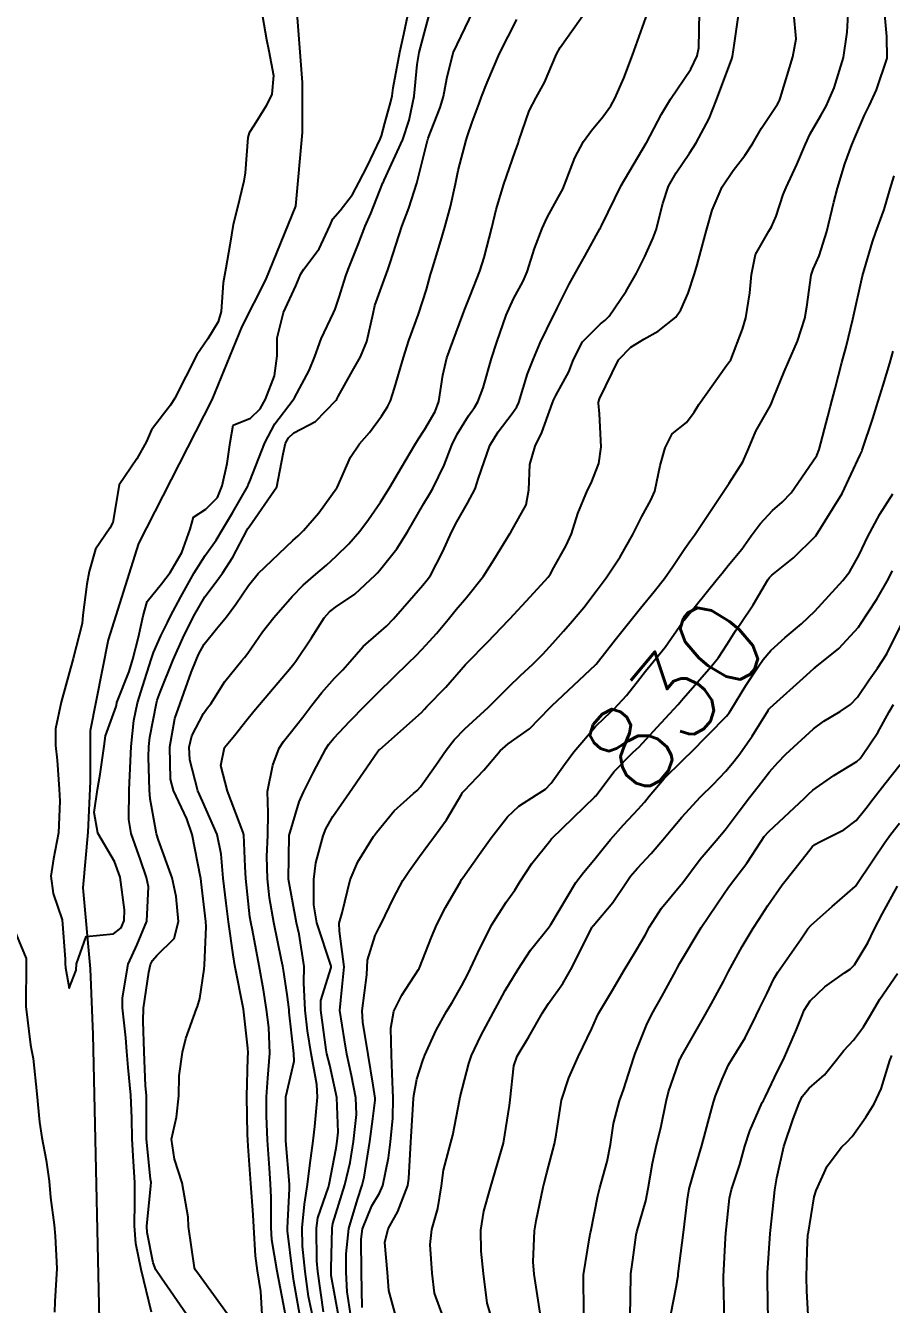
# Model space of a CAD drawing. Header units: metres. Extents: x 307586 to 320046, y 7427249 to 7434250.
# Drawn here: x 319407.4 to 319447.1, y 7427715 to 7427773.7 of the extents above; entities that cross this region are included whole.
import ezdxf
from ezdxf.enums import TextEntityAlignment as Align

# ---------------------------------------------------------------- set-up
doc = ezdxf.new("R2010")
doc.units = ezdxf.units.M
doc.header["$MEASUREMENT"] = 0
for name, color, linetype in [('Cotas', 45, 'Continuous'), ('Curvas de Nivel 1m', 11, 'Continuous'), ('Curvas de Nivel 5m', 15, 'Continuous'), ('Hidrografia', 140, 'Continuous')]:
    doc.layers.add(name, color=color, linetype=linetype)
doc.styles.add('Style-STANDARD', font='STANDARD.shx')

msp = doc.modelspace()

# ---------------------------------------------------------------- linework, layer by layer
at = {"layer": 'Curvas de Nivel 1m', "flags": 128}
for points, elevation in [([(319418.172, 7427774.566), (319418.425, 7427773.079), (319418.536, 7427772.561), (319418.749, 7427771.415), (319418.679, 7427770.558), (319418.415, 7427770.022), (319417.861, 7427769.141), (319417.639, 7427768.789), (319417.581, 7427768.573), (319417.454, 7427766.956), (319417.394, 7427766.574), (319417.086, 7427765.306), (319416.895, 7427764.579), (319416.747, 7427763.627), (319416.562, 7427762.582), (319416.449, 7427761.911), (319416.347, 7427760.584), (319416.218, 7427760.116), (319415.74, 7427759.331), (319415.23, 7427758.598), (319414.731, 7427757.613), (319414.232, 7427756.612), (319414.026, 7427756.297), (319413.702, 7427755.884), (319413.154, 7427755.162), (319412.919, 7427754.628), (319412.476, 7427753.831), (319411.663, 7427752.64), (319411.379, 7427750.9), (319411.239, 7427750.644), (319410.589, 7427749.685), (319410.298, 7427748.653), (319410.192, 7427748.07), (319410.01, 7427746.656), (319409.968, 7427746.275), (319409.563, 7427744.66), (319409.002, 7427742.668), (319408.752, 7427741.444), (319408.753, 7427740.671), (319408.829, 7427739.993), (319408.92, 7427738.669), (319408.942, 7427738.123), (319408.881, 7427736.669), (319408.658, 7427735.469), (319408.533, 7427734.674), (319408.647, 7427733.884), (319409.06, 7427732.665), (319409.198, 7427730.861), (319409.195, 7427730.663), (319409.202, 7427730.474), (319409.382, 7427729.54), (319409.692, 7427730.355), (319409.71, 7427730.657), (319410.155, 7427731.91), (319411.414, 7427732.028), (319411.756, 7427732.297), (319411.897, 7427732.633), (319411.922, 7427733.127), (319411.718, 7427734.636), (319411.454, 7427735.346), (319410.696, 7427736.648), (319410.529, 7427737.603), (319410.67, 7427738.648), (319410.796, 7427739.351), (319410.983, 7427740.645), (319411.048, 7427741.117), (319411.54, 7427742.455), (319411.56, 7427742.623), (319411.566, 7427742.64), (319412.128, 7427744.063), (319412.295, 7427744.633), (319412.557, 7427745.651), (319412.779, 7427746.628), (319412.949, 7427747.277), (319413.608, 7427748.085), (319414.009, 7427748.614), (319414.546, 7427749.53), (319414.932, 7427750.601), (319415.082, 7427751.158), (319415.647, 7427751.518), (319416.181, 7427752.058), (319416.394, 7427752.583), (319416.632, 7427753.621), (319416.768, 7427754.579), (319416.905, 7427755.368), (319417.7, 7427755.693), (319418.146, 7427756.124), (319418.389, 7427756.56), (319418.805, 7427757.635), (319418.915, 7427758.552), (319418.915, 7427759.383), (319419.206, 7427760.548), (319419.775, 7427761.772), (319420.002, 7427762.316), (319420.146, 7427762.536), (319420.855, 7427763.467), (319421.335, 7427764.525), (319421.482, 7427764.849), (319421.813, 7427765.22), (319422.377, 7427765.962), (319422.675, 7427766.512), (319423.067, 7427767.282), (319423.655, 7427768.502), (319423.709, 7427768.648), (319423.864, 7427769.228), (319424.142, 7427770.233), (319424.195, 7427770.495), (319424.247, 7427770.855), (319424.546, 7427772.49), (319424.738, 7427773.314), (319424.973, 7427774.484)], 818), ([(319413.148, 7427714.666), (319412.68, 7427716.618), (319412.437, 7427717.814), (319412.371, 7427718.623), (319412.39, 7427719.749), (319412.389, 7427720.623), (319412.333, 7427721.579), (319412.266, 7427722.626), (319412.248, 7427723.562), (319412.204, 7427724.627), (319412.078, 7427725.893), (319412.03, 7427726.63), (319411.984, 7427727.255), (319411.831, 7427728.633), (319411.828, 7427729.084), (319412.086, 7427730.63), (319412.49, 7427731.541), (319412.943, 7427732.617), (319413.009, 7427734.187), (319412.92, 7427734.618), (319412.651, 7427735.426), (319412.217, 7427736.629), (319412.12, 7427737.271), (319412.134, 7427738.63), (319412.155, 7427739.289), (319412.226, 7427740.633), (319412.337, 7427741.826), (319412.508, 7427742.63), (319412.764, 7427743.414), (319413.139, 7427744.624), (319413.246, 7427744.945), (319413.579, 7427745.706), (319413.882, 7427746.322), (319414.026, 7427746.613), (319414.496, 7427747.5), (319415.105, 7427748.598), (319415.621, 7427749.395), (319416.116, 7427750.097), (319416.417, 7427750.582), (319416.87, 7427751.352), (319417.568, 7427752.571), (319417.597, 7427752.637), (319417.665, 7427752.808), (319418.35, 7427754.56), (319418.819, 7427755.43), (319419.651, 7427756.541), (319419.714, 7427756.629), (319420.384, 7427757.876), (319420.653, 7427758.531), (319420.943, 7427759.33), (319421.51, 7427760.523), (319421.588, 7427760.698), (319421.77, 7427761.243), (319422.072, 7427762.225), (319422.179, 7427762.516), (319422.637, 7427763.67), (319422.964, 7427764.508), (319423.222, 7427765.095), (319423.777, 7427766.501), (319423.795, 7427766.538), (319423.834, 7427766.62), (319424.681, 7427768.488), (319424.984, 7427769.365), (319425.202, 7427770.48), (319425.349, 7427771.93), (319425.438, 7427772.477), (319425.921, 7427774.307)], 819), ([(319416.639, 7427714.576), (319415.232, 7427716.516), (319415.18, 7427716.591), (319415.13, 7427716.695), (319414.851, 7427718.594), (319414.833, 7427719.018), (319414.56, 7427720.597), (319414.203, 7427721.687), (319414.077, 7427722.602), (319414.303, 7427723.61), (319414.404, 7427724.599), (319414.423, 7427725.513), (319414.582, 7427726.598), (319414.728, 7427727.228), (319415.214, 7427728.592), (319415.268, 7427728.697), (319415.378, 7427729.064), (319415.571, 7427730.409), (319415.585, 7427730.588), (319415.662, 7427732.345), (319415.65, 7427732.588), (319415.441, 7427734.42), (319415.414, 7427734.59), (319415.409, 7427734.625), (319415.025, 7427736.594), (319414.771, 7427737.307), (319414.162, 7427738.603), (319414.019, 7427739.126), (319413.991, 7427740.613), (319414.232, 7427741.91), (319414.476, 7427742.606), (319414.98, 7427744.022), (319415.197, 7427744.595), (319415.31, 7427744.85), (319415.574, 7427745.317), (319416.141, 7427746.028), (319416.59, 7427746.58), (319417.02, 7427747.154), (319417.607, 7427748.012), (319418.053, 7427748.563), (319419.636, 7427750.076), (319419.877, 7427750.3), (319420.123, 7427750.535), (319420.828, 7427751.351), (319421.663, 7427752.49), (319421.677, 7427752.506), (319422.281, 7427753.91), (319422.704, 7427754.51), (319423.164, 7427755.032), (319423.702, 7427755.783), (319423.984, 7427756.22), (319424.125, 7427756.494), (319424.305, 7427757.078), (319424.718, 7427758.485), (319424.962, 7427759.265), (319425.404, 7427760.475), (319425.774, 7427761.594), (319425.963, 7427762.287), (319426.016, 7427762.468), (319426.428, 7427763.832), (319426.615, 7427764.462), (319426.874, 7427765.403), (319427.098, 7427766.457), (319427.234, 7427767.061), (319427.6, 7427768.453), (319427.656, 7427768.652), (319427.865, 7427769.275), (319428.185, 7427770.138), (319428.302, 7427770.444), (319428.554, 7427771.105), (319429.116, 7427772.432), (319429.919, 7427773.994)], 821), ([(319418.237, 7427714.554), (319418.165, 7427715.609), (319418.021, 7427716.558), (319417.923, 7427717.243), (319417.854, 7427718.561), (319417.827, 7427719.13), (319417.708, 7427720.563), (319417.588, 7427722.277), (319417.571, 7427722.566), (319417.562, 7427722.822), (319417.535, 7427724.567), (319417.574, 7427726.342), (319417.583, 7427726.567), (319417.576, 7427726.787), (319417.373, 7427728.57), (319416.982, 7427730.574), (319416.908, 7427731.068), (319416.69, 7427732.577), (319416.576, 7427733.434), (319416.447, 7427734.58), (319416.353, 7427735.688), (319416.171, 7427736.583), (319415.488, 7427738.12), (319415.287, 7427738.592), (319414.918, 7427740.007), (319414.886, 7427740.599), (319415.004, 7427741.115), (319415.536, 7427742.136), (319415.73, 7427742.398), (319415.871, 7427742.587), (319416.518, 7427743.616), (319417.305, 7427744.573), (319417.425, 7427744.711), (319417.568, 7427744.911), (319418.252, 7427745.89), (319418.761, 7427746.552), (319419.603, 7427747.515), (319420.114, 7427748.028), (319420.69, 7427748.529), (319421.19, 7427748.954), (319421.625, 7427749.354), (319422.213, 7427749.935), (319422.716, 7427750.509), (319423.114, 7427751.04), (319423.656, 7427751.834), (319424.069, 7427752.494), (319424.644, 7427753.456), (319425.233, 7427754.477), (319425.411, 7427754.751), (319425.694, 7427755.183), (319426.164, 7427756.007), (319426.338, 7427756.464), (319426.525, 7427757.661), (319426.705, 7427758.46), (319426.985, 7427759.217), (319427.44, 7427760.453), (319427.526, 7427760.692), (319427.772, 7427761.311), (319428.222, 7427762.443), (319428.425, 7427763.076), (319428.765, 7427764.436), (319428.974, 7427765.274), (319429.323, 7427766.428), (319429.848, 7427767.934), (319429.974, 7427768.296), (319430.018, 7427768.418), (319430.491, 7427769.796), (319430.804, 7427770.411), (319431.19, 7427771.107), (319431.741, 7427772.402), (319431.906, 7427772.71), (319433.094, 7427774.388)], 822), ([(319419.299, 7427714.539), (319419.21, 7427715.037), (319418.926, 7427716.545), (319418.676, 7427717.977), (319418.639, 7427718.549), (319418.652, 7427719.934), (319418.621, 7427720.55), (319418.564, 7427721.271), (319418.471, 7427722.552), (319418.438, 7427723.677), (319418.43, 7427724.553), (319418.486, 7427725.403), (319418.592, 7427726.551), (319418.541, 7427727.728), (319418.43, 7427728.554), (319418.29, 7427729.464), (319418.096, 7427730.559), (319417.785, 7427732.197), (319417.709, 7427732.566), (319417.672, 7427732.813), (319417.483, 7427734.569), (319417.451, 7427735.106), (319417.389, 7427736.571), (319417.362, 7427736.683), (319416.646, 7427738.578), (319416.339, 7427739.747), (319416.509, 7427740.58), (319416.963, 7427741.134), (319417.532, 7427741.843), (319417.85, 7427742.254), (319418.113, 7427742.561), (319419.56, 7427744.27), (319419.682, 7427744.418), (319419.772, 7427744.538), (319420.498, 7427745.612), (319421.082, 7427746.525), (319421.315, 7427746.804), (319421.598, 7427747.016), (319422.491, 7427747.624), (319423.434, 7427748.502), (319423.519, 7427748.596), (319423.616, 7427748.696), (319424.418, 7427749.701), (319424.897, 7427750.481), (319425.656, 7427751.782), (319425.918, 7427752.209), (319426.065, 7427752.466), (319426.591, 7427753.544), (319426.942, 7427754.457), (319427.18, 7427754.966), (319427.703, 7427755.795), (319427.975, 7427756.18), (319428.13, 7427756.444), (319428.368, 7427757.089), (319428.761, 7427758.435), (319428.995, 7427759.18), (319429.422, 7427760.425), (319429.77, 7427761.173), (319430.217, 7427761.978), (319430.395, 7427762.414), (319430.726, 7427763.478), (319431.085, 7427764.407), (319431.31, 7427764.905), (319431.825, 7427765.86), (319432.025, 7427766.203), (319432.113, 7427766.397), (319432.588, 7427767.65), (319432.977, 7427768.389), (319433.349, 7427768.897), (319433.87, 7427769.528), (319434.227, 7427770.026), (319434.42, 7427770.372), (319434.833, 7427771.306), (319435.233, 7427772.36), (319435.922, 7427774.278)], 823), ([(319419.955, 7427714.532), (319419.679, 7427716.083), (319419.621, 7427716.536), (319419.393, 7427718.397), (319419.388, 7427718.539), (319419.487, 7427720.322), (319419.491, 7427720.538), (319419.314, 7427722.529), (319419.323, 7427724.54), (319419.701, 7427726.183), (319419.693, 7427726.537), (319419.478, 7427728.433), (319419.469, 7427728.539), (319419.38, 7427729.239), (319419.207, 7427730.359), (319419.177, 7427730.543), (319419.12, 7427730.822), (319418.772, 7427732.55), (319418.569, 7427733.687), (319418.475, 7427734.555), (319418.44, 7427735.573), (319418.49, 7427736.555), (319418.503, 7427737.575), (319418.475, 7427738.555), (319418.722, 7427739.769), (319419.017, 7427740.547), (319419.208, 7427740.855), (319419.523, 7427741.233), (319420.099, 7427741.97), (319420.518, 7427742.53), (319420.968, 7427743.107), (319421.555, 7427743.764), (319421.931, 7427744.145), (319422.251, 7427744.513), (319422.86, 7427745.221), (319423.583, 7427745.841), (319423.935, 7427746.148), (319424.261, 7427746.49), (319425.608, 7427748.025), (319425.811, 7427748.268), (319425.952, 7427748.467), (319426.522, 7427749.568), (319426.924, 7427750.457), (319427.163, 7427750.939), (319427.656, 7427751.787), (319428.005, 7427752.445), (319428.163, 7427752.938), (319428.687, 7427754.435), (319429.058, 7427755.064), (319429.705, 7427755.905), (319429.917, 7427756.211), (319430.007, 7427756.417), (319430.416, 7427757.723), (319430.683, 7427758.411), (319430.995, 7427759.156), (319431.605, 7427760.402), (319431.658, 7427760.507), (319431.766, 7427760.74), (319432.328, 7427761.843), (319432.63, 7427762.392), (319433.044, 7427763.134), (319433.724, 7427764.381), (319433.752, 7427764.432), (319433.805, 7427764.522), (319434.421, 7427765.774), (319434.712, 7427766.367), (319435.853, 7427768.321), (319435.866, 7427768.337), (319436.565, 7427769.651), (319436.976, 7427770.339), (319437.897, 7427771.715), (319438.201, 7427772.326), (319438.268, 7427772.686), (319438.302, 7427774.324)], 824), ([(319421.051, 7427714.675), (319420.789, 7427716.524), (319420.744, 7427717.019), (319420.731, 7427718.525), (319420.794, 7427718.988), (319421.272, 7427720.407), (319421.304, 7427720.52), (319421.624, 7427722.189), (319421.674, 7427722.514), (319421.716, 7427722.923), (319421.66, 7427724.515), (319421.345, 7427725.999), (319421.204, 7427726.521), (319421.171, 7427726.706), (319420.924, 7427728.524), (319420.932, 7427728.97), (319421.393, 7427730.49), (319421.397, 7427730.52), (319421.393, 7427730.546), (319420.741, 7427732.527), (319420.598, 7427733.361), (319420.611, 7427734.528), (319420.701, 7427735.28), (319421.025, 7427736.524), (319421.154, 7427736.845), (319421.482, 7427737.407), (319422.244, 7427738.509), (319423.521, 7427740.375), (319423.576, 7427740.435), (319423.637, 7427740.489), (319425.54, 7427742.19), (319425.676, 7427742.335), (319425.795, 7427742.467), (319426.658, 7427743.353), (319427.562, 7427744.382), (319427.623, 7427744.449), (319428.586, 7427745.427), (319429.531, 7427746.421), (319429.594, 7427746.486), (319430.525, 7427747.489), (319431.353, 7427748.403), (319431.465, 7427748.552), (319431.619, 7427748.835), (319432.185, 7427749.844), (319432.432, 7427750.392), (319432.719, 7427751.323), (319433.164, 7427752.385), (319433.333, 7427752.717), (319433.675, 7427753.617), (319433.782, 7427754.379), (319433.706, 7427755.899), (319433.662, 7427756.381), (319433.669, 7427756.425), (319433.715, 7427756.585), (319434.582, 7427758.367), (319435.154, 7427758.946), (319435.748, 7427759.323), (319436.403, 7427759.693), (319437.211, 7427760.336), (319437.438, 7427760.661), (319437.774, 7427761.433), (319438.072, 7427762.326), (319438.189, 7427762.726), (319438.629, 7427764.318), (319438.885, 7427765.246), (319439.343, 7427766.307), (319439.84, 7427767.054), (319440.387, 7427767.755), (319440.736, 7427768.291), (319441.143, 7427769.008), (319441.88, 7427770.11), (319441.942, 7427770.219), (319441.971, 7427770.279), (319442.019, 7427770.414), (319442.584, 7427772.273), (319442.736, 7427773.097), (319442.626, 7427774.273)], 826), ([(319421.741, 7427714.512), (319421.406, 7427716.341), (319421.394, 7427716.518), (319421.392, 7427716.675), (319421.439, 7427718.517), (319421.478, 7427718.739), (319422.033, 7427720.509), (319422.264, 7427721.53), (319422.42, 7427722.503), (319422.556, 7427723.743), (319422.53, 7427724.502), (319422.325, 7427725.519), (319422.12, 7427726.508), (319422.007, 7427727.157), (319421.804, 7427728.514), (319421.844, 7427728.979), (319422.003, 7427730.511), (319421.779, 7427732.153), (319421.769, 7427732.515), (319421.904, 7427732.99), (319422.269, 7427734.508), (319422.622, 7427735.335), (319423.343, 7427736.492), (319423.475, 7427736.683), (319424.294, 7427737.673), (319425.179, 7427738.473), (319425.353, 7427738.613), (319425.497, 7427738.774), (319426.201, 7427739.774), (319426.679, 7427740.458), (319427.045, 7427740.937), (319427.533, 7427741.43), (319428.614, 7427742.434), (319429.552, 7427743.357), (319430.092, 7427743.88), (319430.659, 7427744.409), (319431.11, 7427744.864), (319431.578, 7427745.375), (319432.058, 7427745.92), (319432.477, 7427746.391), (319432.988, 7427746.998), (319433.607, 7427747.81), (319434.023, 7427748.374), (319434.667, 7427749.325), (319435.243, 7427750.356), (319435.651, 7427751.182), (319436.07, 7427751.934), (319436.244, 7427752.344), (319436.49, 7427753.527), (319436.722, 7427754.34), (319437.049, 7427754.98), (319437.7, 7427755.498), (319438.06, 7427755.972), (319438.27, 7427756.322), (319439.547, 7427758.119), (319439.682, 7427758.301), (319439.704, 7427758.33), (319439.734, 7427758.372), (319440.271, 7427759.779), (319440.424, 7427760.293), (319440.615, 7427761.451), (319440.689, 7427762.291), (319440.878, 7427763.203), (319441.485, 7427764.283), (319441.608, 7427764.48), (319441.813, 7427764.968), (319442.145, 7427765.96), (319442.271, 7427766.276), (319442.774, 7427767.34), (319443.164, 7427768.267), (319443.385, 7427768.74), (319443.873, 7427769.583), (319444.117, 7427770.019), (319444.228, 7427770.255), (319444.486, 7427770.848), (319444.907, 7427772.245), (319445.08, 7427773.408), (319445.123, 7427774.242)], 827), ([(319422.308, 7427714.503), (319422.135, 7427715.591), (319422.092, 7427716.507), (319422.083, 7427717.349), (319422.209, 7427718.506), (319422.608, 7427719.841), (319422.827, 7427720.497), (319422.91, 7427720.864), (319423.17, 7427722.492), (319423.313, 7427723.541), (319423.421, 7427724.39), (319423.419, 7427724.489), (319423.332, 7427725.079), (319423.094, 7427726.494), (319422.85, 7427727.98), (319422.828, 7427728.498), (319423.037, 7427730.143), (319423.056, 7427730.495), (319423.071, 7427730.821), (319423.415, 7427731.95), (319423.597, 7427732.312), (319423.687, 7427732.487), (319424.256, 7427733.661), (319424.693, 7427734.477), (319424.99, 7427734.934), (319425.459, 7427735.571), (319425.838, 7427736.095), (319426.11, 7427736.464), (319426.685, 7427737.254), (319427.395, 7427738.451), (319427.432, 7427738.512), (319427.495, 7427738.585), (319428.402, 7427739.544), (319429.159, 7427740.425), (319429.526, 7427740.744), (319430.504, 7427741.44), (319431.433, 7427742.401), (319431.488, 7427742.456), (319431.544, 7427742.512), (319433.534, 7427744.37), (319433.563, 7427744.403), (319434.432, 7427745.516), (319435.099, 7427746.357), (319435.599, 7427746.981), (319436.216, 7427747.735), (319436.688, 7427748.339), (319437.07, 7427748.887), (319437.634, 7427749.718), (319437.891, 7427750.074), (319438.071, 7427750.324), (319438.904, 7427751.56), (319439.386, 7427752.304), (319439.667, 7427752.717), (319440.285, 7427753.686), (319440.555, 7427754.291), (319440.89, 7427755.094), (319441.555, 7427756.282), (319441.611, 7427756.384), (319441.717, 7427756.664), (319442.182, 7427757.822), (319442.379, 7427758.274), (319442.791, 7427759.225), (319443.13, 7427760.266), (319443.222, 7427760.811), (319443.421, 7427762.264), (319443.515, 7427762.533), (319443.792, 7427763.148), (319444.141, 7427764.255), (319444.462, 7427765.612), (319444.631, 7427766.248), (319444.968, 7427767.367), (319445.284, 7427768.239), (319445.455, 7427768.64), (319445.873, 7427769.602), (319446.081, 7427770.027), (319446.18, 7427770.227), (319446.427, 7427770.763), (319446.914, 7427772.22), (319446.905, 7427773.212), (319446.805, 7427774.221)], 828), ([(319422.819, 7427714.885), (319422.788, 7427716.497), (319422.768, 7427718.017), (319422.836, 7427718.496), (319423.263, 7427719.545), (319423.623, 7427720.133), (319423.773, 7427720.485), (319424.031, 7427721.743), (319424.123, 7427722.482), (319424.232, 7427723.562), (319424.248, 7427724.481), (319424.202, 7427725.62), (319424.17, 7427726.482), (319424.142, 7427727.705), (319424.278, 7427728.481), (319424.641, 7427729.217), (319425.402, 7427730.391), (319425.434, 7427730.438), (319425.448, 7427730.47), (319426.005, 7427731.876), (319426.255, 7427732.462), (319426.65, 7427733.238), (319427.342, 7427734.451), (319427.38, 7427734.515), (319427.445, 7427734.605), (319428.208, 7427735.692), (319428.736, 7427736.431), (319429.483, 7427737.397), (319430.009, 7427737.894), (319430.815, 7427738.407), (319431.229, 7427738.67), (319431.501, 7427738.943), (319432.107, 7427739.798), (319432.528, 7427740.385), (319433.535, 7427741.549), (319433.95, 7427741.955), (319434.385, 7427742.362), (319434.944, 7427742.961), (319435.557, 7427743.74), (319435.82, 7427744.088), (319436.042, 7427744.345), (319436.726, 7427745.189), (319437.524, 7427746.331), (319437.553, 7427746.371), (319437.594, 7427746.418), (319439.119, 7427748.307), (319439.338, 7427748.583), (319439.622, 7427748.926), (319440.242, 7427749.686), (319440.679, 7427750.29), (319441.082, 7427750.852), (319441.655, 7427751.454), (319442.093, 7427751.841), (319442.501, 7427752.272), (319442.979, 7427752.958), (319443.68, 7427753.98), (319443.799, 7427754.258), (319444.194, 7427755.765), (319444.319, 7427756.251), (319444.529, 7427757.056), (319444.837, 7427758.243), (319445.024, 7427758.961), (319445.338, 7427760.236), (319445.783, 7427762.23), (319446.243, 7427763.781), (319446.397, 7427764.224), (319446.775, 7427765.264), (319447.044, 7427766.218), (319447.235, 7427766.82)], 829), ([(319426.536, 7427714.457), (319426.147, 7427715.532), (319426.041, 7427716.462), (319425.945, 7427717.764), (319426.026, 7427718.462), (319426.299, 7427719.423), (319426.457, 7427720.458), (319426.559, 7427721.188), (319426.896, 7427722.454), (319426.979, 7427722.781), (319427.299, 7427724.45), (319427.306, 7427724.467), (319427.324, 7427724.544), (319427.716, 7427726.076), (319427.836, 7427726.443), (319428.266, 7427727.34), (319428.854, 7427728.428), (319429.033, 7427728.771), (319429.388, 7427729.423), (319429.759, 7427730.055), (319429.98, 7427730.414), (319430.545, 7427731.275), (319431.423, 7427732.371), (319431.443, 7427732.4), (319431.476, 7427732.452), (319432.624, 7427734.382), (319432.978, 7427734.849), (319433.459, 7427735.41), (319433.884, 7427735.948), (319434.221, 7427736.363), (319434.808, 7427737.028), (319435.487, 7427737.754), (319435.773, 7427738.064), (319435.997, 7427738.345), (319436.685, 7427739.158), (319437.518, 7427739.988), (319437.694, 7427740.154), (319437.868, 7427740.325), (319439.54, 7427742.015), (319439.668, 7427742.172), (319439.746, 7427742.298), (319440.423, 7427743.423), (319440.991, 7427744.286), (319441.227, 7427744.625), (319441.574, 7427745.032), (319442.226, 7427745.628), (319442.979, 7427746.259), (319443.599, 7427746.839), (319444.884, 7427748.241), (319445.201, 7427748.654), (319445.631, 7427749.425), (319445.889, 7427749.977), (319446.007, 7427750.226), (319446.584, 7427751.29), (319447.18, 7427752.215)], 831), ([(319428.753, 7427714.427), (319428.559, 7427715.084), (319428.385, 7427716.433), (319428.28, 7427717.472), (319428.269, 7427718.435), (319428.397, 7427719.302), (319428.73, 7427720.428), (319429.303, 7427722.42), (319429.589, 7427724.148), (319429.62, 7427724.417), (319429.786, 7427725.976), (319429.937, 7427726.414), (319430.474, 7427727.296), (319431.103, 7427728.403), (319431.202, 7427728.575), (319431.379, 7427728.83), (319432.028, 7427729.755), (319432.401, 7427730.385), (319433.381, 7427732.329), (319433.403, 7427732.37), (319433.423, 7427732.395), (319434.33, 7427733.465), (319434.914, 7427734.355), (319435.128, 7427734.673), (319435.453, 7427735.041), (319436.087, 7427735.72), (319436.614, 7427736.339), (319437.005, 7427736.808), (319437.483, 7427737.376), (319438.344, 7427738.317), (319438.922, 7427738.889), (319439.511, 7427739.488), (319439.883, 7427739.931), (319440.156, 7427740.294), (319440.718, 7427741.102), (319441.458, 7427742.281), (319441.489, 7427742.335), (319441.544, 7427742.398), (319443.205, 7427743.901), (319443.563, 7427744.218), (319443.58, 7427744.233), (319443.605, 7427744.25), (319444.692, 7427745.123), (319445.591, 7427746.105), (319445.643, 7427746.178), (319445.672, 7427746.229), (319446.437, 7427747.389), (319446.913, 7427748.217), (319447.152, 7427748.683)], 832), ([(319430.984, 7427714.624), (319430.72, 7427716.405), (319430.667, 7427716.978), (319430.73, 7427718.405), (319430.807, 7427718.857), (319431.128, 7427720.402), (319431.154, 7427720.531), (319431.29, 7427721.059), (319431.644, 7427722.395), (319431.717, 7427722.804), (319431.974, 7427724.39), (319432.298, 7427725.426), (319432.738, 7427726.379), (319433.366, 7427727.69), (319433.568, 7427728.171), (319433.661, 7427728.367), (319434.308, 7427729.441), (319434.847, 7427730.356), (319435.054, 7427730.706), (319435.412, 7427731.295), (319435.802, 7427731.963), (319436.01, 7427732.344), (319436.562, 7427733.208), (319437.442, 7427734.277), (319437.486, 7427734.329), (319438.325, 7427735.452), (319439.061, 7427736.306), (319439.478, 7427736.803), (319440.121, 7427737.66), (319440.602, 7427738.289), (319440.991, 7427738.794), (319441.511, 7427739.462), (319441.896, 7427739.895), (319442.267, 7427740.269), (319443.535, 7427741.441), (319444.002, 7427741.782), (319444.752, 7427742.238), (319445.227, 7427742.552), (319445.55, 7427742.897), (319446.094, 7427743.688), (319446.477, 7427744.221), (319446.904, 7427744.886), (319447.559, 7427746.21)], 833), ([(319433, 7427714.579), (319432.981, 7427716.374), (319433.25, 7427718.077), (319433.305, 7427718.317), (319433.319, 7427718.369), (319433.638, 7427720.005), (319433.731, 7427720.366), (319434.071, 7427721.587), (319434.21, 7427722.361), (319434.352, 7427723.32), (319434.633, 7427724.357), (319434.812, 7427724.874), (319435.285, 7427726.351), (319435.302, 7427726.402), (319435.355, 7427726.532), (319435.873, 7427727.84), (319436.117, 7427728.343), (319436.571, 7427729.153), (319437.218, 7427730.332), (319437.282, 7427730.453), (319437.406, 7427730.679), (319438.384, 7427732.316), (319439.439, 7427733.882), (319439.609, 7427734.13), (319439.731, 7427734.297), (319440.471, 7427735.277), (319441.129, 7427736.283), (319441.268, 7427736.489), (319441.477, 7427736.731), (319443.113, 7427738.256), (319443.307, 7427738.442), (319443.498, 7427738.616), (319444.458, 7427739.291), (319445.519, 7427739.938), (319445.671, 7427740.079), (319445.784, 7427740.227), (319446.48, 7427741.274), (319447.003, 7427742.215), (319447.209, 7427742.55)], 834), ([(319436.983, 7427714.555), (319437.225, 7427715.815), (319437.309, 7427716.251), (319437.32, 7427716.329), (319437.323, 7427716.418), (319437.574, 7427718.325), (319437.746, 7427719.853), (319437.828, 7427720.322), (319438.041, 7427721.069), (319438.411, 7427722.313), (319438.803, 7427723.792), (319438.937, 7427724.306), (319439.033, 7427724.598), (319439.339, 7427725.359), (319439.63, 7427726.016), (319439.795, 7427726.296), (319440.402, 7427727.25), (319440.909, 7427728.285), (319441.059, 7427728.602), (319441.388, 7427729.274), (319441.715, 7427729.959), (319441.901, 7427730.273), (319442.965, 7427731.803), (319443.273, 7427732.252), (319443.425, 7427732.429), (319444.389, 7427733.284), (319445.443, 7427734.202), (319445.456, 7427734.217), (319446.265, 7427735.418), (319446.812, 7427736.217), (319447.086, 7427736.604), (319447.482, 7427737.111)], 836), ([(319439.444, 7427714.298), (319439.4, 7427716.128), (319439.403, 7427716.298), (319439.488, 7427718.06), (319439.504, 7427718.297), (319439.679, 7427719.894), (319439.769, 7427720.295), (319440.147, 7427721.439), (319440.381, 7427722.289), (319440.605, 7427722.992), (319441.18, 7427724.281), (319441.231, 7427724.375), (319441.327, 7427724.568), (319441.887, 7427725.73), (319442.157, 7427726.268), (319442.75, 7427727.642), (319442.991, 7427728.256), (319443.111, 7427728.52), (319443.383, 7427728.946), (319444.047, 7427729.59), (319444.948, 7427730.235), (319445.222, 7427730.414), (319445.407, 7427730.606), (319446.023, 7427731.618), (319446.322, 7427732.221), (319446.692, 7427732.956), (319447.388, 7427734.211)], 837), ([(319406.659, 7427732.698), (319407.396, 7427730.895), (319407.406, 7427730.69), (319407.392, 7427728.709), (319407.394, 7427728.69), (319407.602, 7427726.933), (319407.65, 7427726.686), (319407.727, 7427726.304), (319407.897, 7427724.681), (319408.017, 7427723.386), (319408.121, 7427722.678), (319408.317, 7427721.645), (319408.456, 7427720.672), (319408.527, 7427719.933), (319408.684, 7427718.669), (319408.738, 7427718.158), (319408.805, 7427716.666), (319408.718, 7427715.16), (319408.703, 7427714.667)], 819), ([(319441.453, 7427714.276), (319441.419, 7427716.089), (319441.417, 7427716.277), (319441.42, 7427716.463), (319441.548, 7427718.276), (319441.71, 7427719.84), (319441.76, 7427720.273), (319441.844, 7427720.827), (319442.177, 7427722.267), (319442.598, 7427723.543), (319442.871, 7427724.257), (319443.019, 7427724.564), (319443.333, 7427724.938), (319444.035, 7427725.551), (319444.592, 7427726.238), (319444.919, 7427726.673), (319445.362, 7427727.143), (319445.832, 7427727.762), (319446.098, 7427728.223), (319446.572, 7427729.031), (319447.383, 7427730.21)], 838), ([(319443.31, 7427714.249), (319443.224, 7427715.65), (319443.213, 7427716.25), (319443.245, 7427717.477), (319443.28, 7427718.222), (319443.286, 7427718.25), (319443.57, 7427719.955), (319443.653, 7427720.246), (319444.166, 7427721.369), (319444.821, 7427722.235), (319445.068, 7427722.469), (319445.308, 7427722.724), (319445.928, 7427723.613), (319446.313, 7427724.22), (319446.64, 7427724.91), (319447.029, 7427726.213), (319447.126, 7427726.441)], 839)]:
    msp.add_lwpolyline(points, dxfattribs=dict(at, elevation=elevation))
at = {"layer": 'Curvas de Nivel 5m', "flags": 128}
for points, elevation in [([(319414.741, 7427714.595), (319413.609, 7427716.224), (319413.349, 7427716.609), (319413.236, 7427716.936), (319412.956, 7427718.32), (319412.943, 7427718.615), (319413.123, 7427720.464), (319413.132, 7427720.612), (319413.113, 7427720.775), (319412.925, 7427722.616), (319412.928, 7427724.225), (319412.921, 7427724.616), (319412.886, 7427725.06), (319412.816, 7427726.618), (319412.766, 7427728.018), (319412.781, 7427728.619), (319413.039, 7427730.265), (319413.115, 7427730.614), (319413.202, 7427730.807), (319413.399, 7427731.03), (319414.197, 7427731.816), (319414.389, 7427732.6), (319414.289, 7427733.747), (319414.098, 7427734.603), (319413.469, 7427736.323), (319413.381, 7427736.611), (319413.091, 7427738.218), (319413.06, 7427738.616), (319413.019, 7427740.135), (319413.031, 7427740.625), (319413.083, 7427741.061), (319413.384, 7427742.622), (319413.419, 7427742.747), (319413.548, 7427743.114), (319414.151, 7427744.611), (319414.59, 7427745.592), (319415.075, 7427746.598), (319415.602, 7427747.497), (319416.071, 7427748.122), (319416.414, 7427748.582), (319416.89, 7427749.308), (319417.543, 7427750.571), (319417.577, 7427750.628), (319417.635, 7427750.712), (319418.91, 7427752.551), (319419.192, 7427754.061), (319419.302, 7427754.546), (319419.437, 7427754.793), (319419.69, 7427755.019), (319420.687, 7427755.541), (319421.632, 7427756.521), (319421.66, 7427756.574), (319421.715, 7427756.682), (319422.377, 7427757.863), (319422.747, 7427758.51), (319423.038, 7427759.212), (319423.321, 7427760.504), (319423.409, 7427760.861), (319423.777, 7427761.868), (319424.005, 7427762.497), (319424.108, 7427762.817), (319424.643, 7427764.487), (319424.964, 7427765.334), (319425.323, 7427766.478), (319425.819, 7427768.437), (319425.829, 7427768.47), (319425.836, 7427768.487), (319425.854, 7427768.552), (319426.394, 7427769.946), (319426.551, 7427770.463), (319426.708, 7427771.279), (319427, 7427772.459), (319427.922, 7427774.38)], 820), ([(319420.548, 7427714.527), (319420.363, 7427715.381), (319420.208, 7427716.53), (319420.086, 7427717.69), (319420.065, 7427718.532), (319420.172, 7427719.623), (319420.315, 7427720.53), (319420.413, 7427721.402), (319420.579, 7427722.527), (319420.657, 7427723.179), (319420.772, 7427724.526), (319420.746, 7427725.112), (319420.488, 7427726.529), (319420.315, 7427727.579), (319420.201, 7427728.532), (319420.145, 7427729.773), (319420.154, 7427730.532), (319419.933, 7427732.017), (319419.814, 7427732.536), (319419.443, 7427734.54), (319419.473, 7427736.54), (319419.934, 7427738.09), (319420.123, 7427738.534), (319420.587, 7427739.445), (319421.154, 7427740.524), (319421.298, 7427740.74), (319421.52, 7427741.01), (319422.249, 7427741.796), (319422.956, 7427742.506), (319423.25, 7427742.798), (319423.549, 7427743.097), (319424.967, 7427744.479), (319425.266, 7427744.776), (319425.572, 7427745.087), (319426.233, 7427745.814), (319426.765, 7427746.458), (319427.133, 7427746.919), (319427.603, 7427747.47), (319428.384, 7427748.438), (319428.867, 7427749.188), (319429.614, 7427750.42), (319429.643, 7427750.462), (319430.349, 7427751.72), (319430.477, 7427752.412), (319430.519, 7427753.567), (319430.763, 7427754.409), (319431.066, 7427755.033), (319431.559, 7427756.402), (319431.598, 7427756.517), (319431.716, 7427756.732), (319432.306, 7427757.816), (319432.522, 7427758.392), (319432.932, 7427759.202), (319433.758, 7427760.02), (319433.962, 7427760.175), (319434.16, 7427760.374), (319434.929, 7427761.517), (319435.415, 7427762.356), (319435.791, 7427763.116), (319436.174, 7427763.972), (319436.312, 7427764.345), (319436.617, 7427765.546), (319436.872, 7427766.34), (319437.225, 7427766.95), (319437.848, 7427767.853), (319438.153, 7427768.325), (319438.741, 7427769.446), (319439.085, 7427770.312), (319439.789, 7427772.189), (319439.817, 7427772.301), (319439.909, 7427772.904), (319440.099, 7427774.298)], 825), ([(319424.359, 7427714.478), (319424.05, 7427715.653), (319423.982, 7427716.483), (319423.867, 7427717.864), (319424.014, 7427718.482), (319424.459, 7427719.28), (319424.91, 7427720.474), (319424.959, 7427720.792), (319425.051, 7427722.473), (319425.067, 7427722.711), (319425.173, 7427724.471), (319425.188, 7427724.609), (319425.336, 7427725.358), (319425.6, 7427726.217), (319425.69, 7427726.467), (319426.216, 7427727.61), (319426.692, 7427728.457), (319426.95, 7427728.884), (319427.391, 7427729.664), (319427.665, 7427730.179), (319427.798, 7427730.444), (319428.132, 7427731.161), (319428.753, 7427732.43), (319429.434, 7427733.482), (319429.829, 7427734.026), (319430.064, 7427734.414), (319430.602, 7427735.262), (319431.472, 7427736.335), (319431.504, 7427736.368), (319431.531, 7427736.399), (319433.492, 7427738.312), (319433.519, 7427738.343), (319433.543, 7427738.369), (319434.389, 7427739.481), (319435.243, 7427740.353), (319435.391, 7427740.485), (319435.526, 7427740.617), (319436.363, 7427741.514), (319437.128, 7427742.334), (319437.322, 7427742.556), (319437.548, 7427742.823), (319438.852, 7427744.311), (319439.168, 7427744.707), (319439.578, 7427745.321), (319439.954, 7427745.929), (319440.205, 7427746.294), (319440.767, 7427747.123), (319441.444, 7427748.282), (319441.511, 7427748.384), (319441.616, 7427748.484), (319442.619, 7427749.279), (319443.608, 7427750.26), (319443.628, 7427750.275), (319443.643, 7427750.299), (319444.854, 7427752.242), (319445.681, 7427754.01), (319445.744, 7427754.168), (319445.766, 7427754.229), (319446.252, 7427755.677), (319446.431, 7427756.223), (319446.728, 7427757.215), (319447.036, 7427758.217), (319447.19, 7427758.766)], 830), ([(319435.117, 7427714.438), (319435.15, 7427716.351), (319435.156, 7427716.428), (319435.24, 7427717.065), (319435.391, 7427718.21), (319435.419, 7427718.348), (319435.844, 7427719.775), (319435.951, 7427720.343), (319436.138, 7427721.498), (319436.334, 7427722.34), (319436.522, 7427723.126), (319436.768, 7427724.336), (319436.883, 7427724.782), (319437.35, 7427726.137), (319437.403, 7427726.279), (319437.426, 7427726.329), (319437.519, 7427726.492), (319438.566, 7427728.312), (319438.858, 7427728.83), (319439.396, 7427729.836), (319439.554, 7427730.145), (319439.63, 7427730.298), (319440.257, 7427731.45), (319440.76, 7427732.287), (319441.02, 7427732.691), (319441.433, 7427733.326), (319442.098, 7427734.27), (319442.685, 7427735.031), (319443.469, 7427736.015), (319443.592, 7427736.128), (319443.817, 7427736.247), (319444.92, 7427736.794), (319445.483, 7427737.233), (319445.931, 7427737.783), (319446.267, 7427738.222), (319446.813, 7427738.907), (319447.517, 7427739.799)], 835)]:
    msp.add_lwpolyline(points, dxfattribs=dict(at, elevation=elevation))
at = {"layer": 'Hidrografia'}
msp.add_lwpolyline([(319419.76, 7427775.087), (319420.067, 7427771.099), (319420.067, 7427768.799), (319419.76, 7427765.425), (319418.379, 7427762.05), (319417.305, 7427759.903), (319415.924, 7427756.529), (319412.554, 7427749.95), (319411.159, 7427745.525), (319410.345, 7427741.343), (319410.345, 7427739.019), (319410.229, 7427736.695), (319409.997, 7427734.139), (319410.345, 7427730.422), (319410.462, 7427727.401), (319410.813, 7427711.566)], dxfattribs=at)

# ---------------------------------------------------------------- texts
at = {"layer": 'Cotas', "style": 'Style-STANDARD'}
msp.add_text('830', height=4, rotation=49.75943, dxfattribs=at).set_placement((319437.174, 7427742.964, 830), align=Align.MIDDLE_CENTER)

doc.saveas('drawing.dxf')
